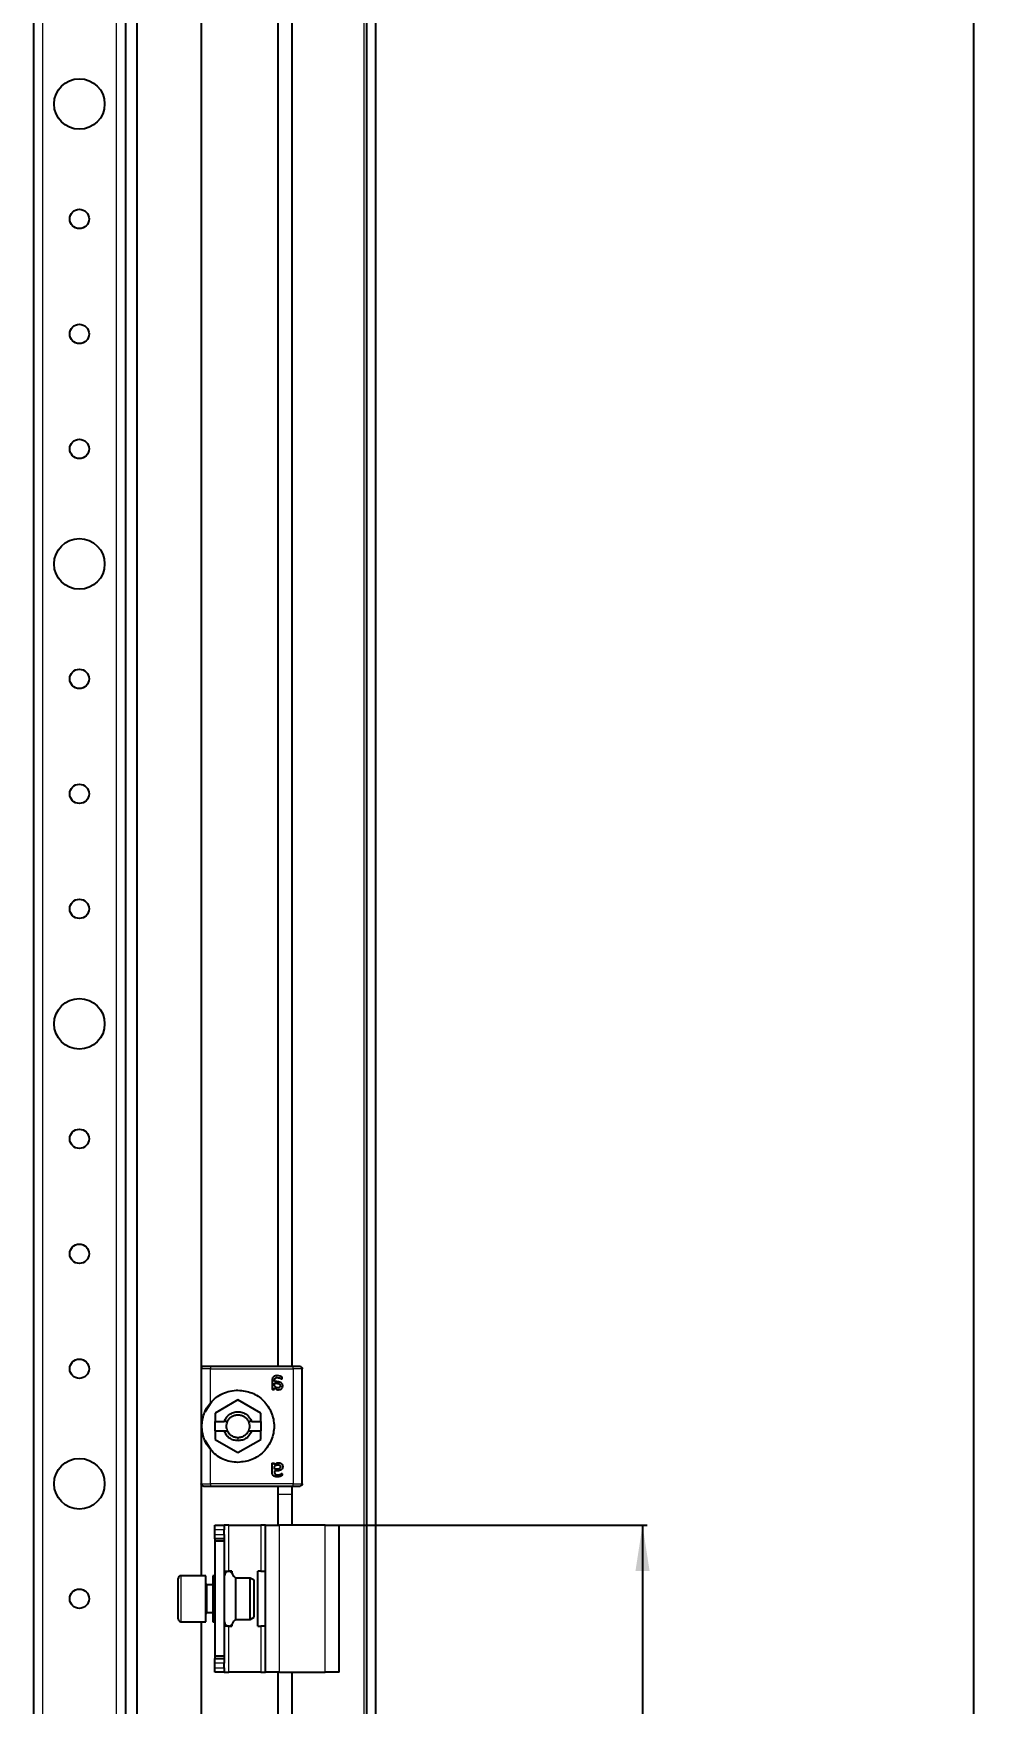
# Model space of a CAD drawing. Header units: millimetres. Extents: x -847 to 1903, y -1228 to 1043.
# Drawn here: x 1697.2 to 1903.3, y 139.3 to 502.4 of the extents above; entities that cross this region are included whole.
import ezdxf

# ---------------------------------------------------------------- set-up
doc = ezdxf.new("R2010")
doc.units = ezdxf.units.MM
doc.layers.add('FORMAT', color=7, linetype='Continuous')
doc.styles.add('SLDTEXTSTYLE0', font='TXT', dxfattribs={"width": 0.75})
doc.dimstyles.new('SLDDIMSTYLE0', dxfattribs={"dimtxt": 20, "dimasz": 10, "dimexe": 0, "dimexo": 0.0625, "dimgap": 5, "dimtad": 2, "dimdec": 1, "dimrnd": 1e-09, "dimzin": 12, "dimdsep": 46, "dimtxsty": 'SLDTEXTSTYLE0', "dimsah": 1, "dimcen": 0.09, "dimadec": 0, "dimazin": 3, "dimtfac": 1, "dimtofl": 0, "dimtmove": 0, "dimatfit": 3, "dimfxl": 0, "dimfrac": 2, "dimtolj": 1, "dimtzin": 12, "dimarcsym": 0})

# ---------------------------------------------------------------- blocks, each defined once
blk = doc.blocks.new('_D_5')
at = {"layer": 'FORMAT'}
for p, q in [((1763.72, 753.1), (1902.71, 753.1)), ((1901.71, 753.1), (1901.71, -978.9)), ((1763.72, -978.9), (1902.71, -978.9))]:
    blk.add_line(p, q, dxfattribs=at)
for points in [[(1901.71, 753.1), (1900.17, 743.1), (1903.25, 743.1)], [(1901.71, -978.9), (1903.25, -968.9), (1900.17, -968.9)]]:
    blk.add_solid(points, dxfattribs=at)
at = {"layer": 'FORMAT', "insert": (1875.93, -142.46), "char_height": 20, "attachment_point": 1, "rotation": 90, "style": 'SLDTEXTSTYLE0'}
blk.add_mtext('1732', dxfattribs=at)
blk = doc.blocks.new('_D_8')
at = {"layer": 'FORMAT'}
for p, q in [((1760.72, 178.1), (1830.71, 178.1)), ((1829.71, 178.1), (1829.71, -403.9)), ((1760.72, -403.9), (1830.71, -403.9))]:
    blk.add_line(p, q, dxfattribs=at)
for points in [[(1829.71, 178.1), (1828.17, 168.1), (1831.25, 168.1)], [(1829.71, -403.9), (1831.25, -393.9), (1828.17, -393.9)]]:
    blk.add_solid(points, dxfattribs=at)
at = {"layer": 'FORMAT', "insert": (1803.93, -135.07), "char_height": 20, "attachment_point": 1, "rotation": 90, "style": 'SLDTEXTSTYLE0'}
blk.add_mtext('582', dxfattribs=at)

msp = doc.modelspace()

# ---------------------------------------------------------------- linework, layer by layer
at = {"color": 7, "linetype": 'Continuous', "lineweight": 25}
for p, q in [((1769.71, -1090.4), (1769.71, 864.6)), ((1771.71, -1090.4), (1771.71, 864.6)), ((1719.71, 831.6), (1719.71, -1057.4)), ((1697.21, 804.6), (1697.21, -1030.4)), ((1717.21, 804.6), (1717.21, -1030.4)), ((1733.71, 732.1), (1733.71, 212.27)), ((1750.41, 721.1), (1750.41, 212.6)), ((1753.41, 721.1), (1753.41, 212.6)), ((1733.71, 212.1), (1733.71, 187.1)), ((1753.71, 212.6), (1735.71, 212.6)), ((1754.31, 212.6), (1754.06, 212.6)), ((1755.71, 187.1), (1755.71, 212.1)), ((1749.15, 209.56), (1749.15, 207.69)), ((1749.61, 207.69), (1749.61, 207.97)), ((1749.68, 209.3), (1749.68, 209.52)), ((1750.06, 209.3), (1749.68, 209.3)), ((1749.68, 208.95), (1750.11, 208.95)), ((1749.68, 208.36), (1749.68, 208.95)), ((1734.54, 202.72), (1736.05, 204.98)), ((1741.71, 205.31), (1736.76, 202.46)), ((1746.66, 202.46), (1741.71, 205.31)), ((1736.76, 202.46), (1736.76, 200.6)), ((1736.76, 198.6), (1736.76, 200.6)), ((1736.76, 200.6), (1738.72, 200.6)), ((1739.42, 200.6), (1738.72, 200.6)), ((1744.7, 200.6), (1744, 200.6)), ((1744.7, 200.6), (1746.66, 200.6)), ((1746.66, 200.6), (1746.66, 202.46)), ((1746.66, 200.6), (1746.66, 198.6)), ((1736.05, 194.21), (1734.54, 196.47)), ((1736.76, 198.6), (1736.76, 196.74)), ((1736.76, 198.6), (1738.72, 198.6)), ((1736.76, 196.74), (1741.71, 193.88)), ((1738.72, 198.6), (1739.42, 198.6)), ((1741.71, 193.88), (1746.66, 196.74)), ((1744, 198.6), (1744.7, 198.6)), ((1744.7, 198.6), (1746.66, 198.6)), ((1746.66, 196.74), (1746.66, 198.6)), ((1749.15, 189.64), (1749.15, 191.51)), ((1749.61, 191.5), (1749.61, 191.23)), ((1749.68, 190.24), (1749.68, 190.83)), ((1750.11, 190.24), (1749.68, 190.24)), ((1750.06, 189.89), (1749.68, 189.89)), ((1749.68, 189.89), (1749.68, 189.67)), ((1733.71, 186.92), (1733.71, 167.1)), ((1735.71, 186.6), (1753.71, 186.6)), ((1750.41, 186.67), (1750.41, 184.8)), ((1753.41, 186.67), (1753.41, 184.8)), ((1754.06, 186.6), (1754.31, 186.6)), ((1750.41, 184.8), (1750.41, 178.1)), ((1753.41, 184.8), (1753.41, 178.1)), ((1736.71, 178.1), (1738.71, 178.1)), ((1736.71, 177.1), (1736.71, 178.1)), ((1738.71, 178.1), (1738.71, 177.1)), ((1739.71, 178.1), (1738.71, 178.1)), ((1739.71, 178.1), (1746.71, 178.1)), ((1747.71, 178.1), (1746.71, 178.1)), ((1747.71, 178.1), (1750.71, 178.1)), ((1747.71, 146.1), (1747.71, 178.1)), ((1760.71, 178.1), (1750.71, 178.1)), ((1760.71, 178.1), (1763.71, 178.1)), ((1763.71, 146.1), (1763.71, 178.1)), ((1736.71, 176.1), (1736.71, 177.1)), ((1736.71, 175.1), (1736.71, 176.1)), ((1738.71, 175.1), (1736.71, 175.1)), ((1736.71, 175.1), (1736.71, 174.6)), ((1738.71, 174.6), (1736.71, 174.6)), ((1736.71, 174.6), (1736.71, 149.6)), ((1738.71, 176.1), (1738.71, 177.1)), ((1738.71, 176.1), (1738.71, 175.1)), ((1738.71, 175.1), (1738.71, 174.6)), ((1738.71, 174.6), (1738.71, 149.6)), ((1734.71, 167.1), (1729.31, 167.1)), ((1734.71, 159.54), (1734.71, 167.1)), ((1736.71, 167.1), (1736.21, 167.1)), ((1736.21, 167.1), (1736.21, 165.89)), ((1738.71, 168.1), (1739.71, 168.1)), ((1740.41, 168.1), (1739.71, 168.1)), ((1740.41, 168.1), (1740.41, 167.65)), ((1746.01, 156.1), (1746.01, 168.1)), ((1746.71, 168.1), (1746.01, 168.1)), ((1746.71, 168.1), (1747.71, 168.1)), ((1728.71, 159.85), (1728.71, 166.5)), ((1736.21, 165.1), (1734.96, 165.1)), ((1736.21, 165.89), (1736.21, 157.1)), ((1744.34, 166.6), (1741.21, 166.6)), ((1741.21, 157.6), (1741.21, 166.6)), ((1745.21, 166.1), (1744.34, 166.6)), ((1744.34, 157.6), (1744.34, 166.6)), ((1745.21, 158.1), (1745.21, 166.1)), ((1728.71, 157.7), (1728.71, 159.85)), ((1729.31, 157.1), (1734.71, 157.1)), ((1733.71, 157.1), (1733.71, -382.9)), ((1734.71, 157.1), (1734.71, 159.54)), ((1734.96, 159.1), (1736.21, 159.1)), ((1736.21, 157.1), (1736.71, 157.1)), ((1740.41, 156.55), (1740.41, 156.1)), ((1741.21, 157.6), (1744.34, 157.6)), ((1744.34, 157.6), (1745.21, 158.1)), ((1739.71, 156.1), (1738.71, 156.1)), ((1739.71, 156.1), (1740.41, 156.1)), ((1746.01, 156.1), (1746.71, 156.1)), ((1747.71, 156.1), (1746.71, 156.1)), ((1738.71, 149.6), (1736.71, 149.6)), ((1736.71, 149.6), (1736.71, 149.1)), ((1736.71, 148.1), (1736.71, 149.1)), ((1736.71, 149.1), (1738.71, 149.1)), ((1738.71, 149.6), (1738.71, 149.1)), ((1738.71, 149.1), (1738.71, 148.1)), ((1736.71, 147.1), (1736.71, 148.1)), ((1736.71, 146.1), (1736.71, 147.1)), ((1738.71, 146.1), (1736.71, 146.1)), ((1738.71, 147.1), (1738.71, 148.1)), ((1738.71, 147.1), (1738.71, 146.1)), ((1738.71, 146.1), (1739.71, 146.1)), ((1746.71, 146.1), (1739.71, 146.1)), ((1746.71, 146.1), (1747.71, 146.1)), ((1750.71, 146.1), (1747.71, 146.1)), ((1750.41, 146.1), (1750.41, 24.3)), ((1750.71, 146.1), (1760.71, 146.1)), ((1753.41, 146.1), (1753.41, 24.3)), ((1763.71, 146.1), (1760.71, 146.1))]:
    msp.add_line(p, q, dxfattribs=at)
at = {"color": 8, "linetype": 'Continuous', "lineweight": 18}
for p, q in [((1769.11, 862), (1769.11, -1087.8)), ((1699.21, 804.6), (1699.21, -1030.4)), ((1715.21, 804.6), (1715.21, -1030.4)), ((1735.71, 204.66), (1735.71, 212.1)), ((1735.71, 212.1), (1753.71, 212.1)), ((1753.71, 212.1), (1753.71, 187.1)), ((1741.71, 197.1), (1741.71, 196.45)), ((1735.71, 187.1), (1735.71, 194.54)), ((1753.71, 187.1), (1735.71, 187.1)), ((1750.41, 184.8), (1753.41, 184.8)), ((1739.71, 168.1), (1739.71, 178.1)), ((1746.71, 178.1), (1746.71, 168.1)), ((1750.71, 146.1), (1750.71, 178.1)), ((1760.71, 146.1), (1760.71, 178.1)), ((1738.71, 177.1), (1736.71, 177.1)), ((1736.71, 176.1), (1738.71, 176.1)), ((1729.31, 167.1), (1729.31, 159.54)), ((1734.96, 165.1), (1734.96, 159.1)), ((1729.31, 159.54), (1729.31, 157.1)), ((1739.71, 146.1), (1739.71, 156.1)), ((1746.71, 156.1), (1746.71, 146.1)), ((1738.71, 148.1), (1736.71, 148.1)), ((1736.71, 147.1), (1738.71, 147.1))]:
    msp.add_line(p, q, dxfattribs=at)
at = {"color": 7, "linetype": 'Continuous', "lineweight": 25}
for centre, radius in [((1707.21, 487.1), 5.5), ((1707.21, 462.1), 2.1), ((1707.21, 437.1), 2.1), ((1707.21, 412.1), 2.1), ((1707.21, 387.1), 5.5), ((1707.21, 362.1), 2.1), ((1707.21, 337.1), 2.1), ((1707.21, 312.1), 2.1), ((1707.21, 287.1), 5.5), ((1707.21, 262.1), 2.1), ((1707.21, 237.1), 2.1), ((1707.21, 212.1), 2.1), ((1707.21, 187.1), 5.5), ((1707.21, 162.1), 2.1)]:
    msp.add_circle(centre, radius, dxfattribs=at)
for centre, radius, start, end in [((1729.31, 166.5), 0.6, 90, 180), ((1734.96, 165.35), 0.25, 180, 270), ((1729.31, 157.7), 0.6, 180, 270), ((1734.96, 158.85), 0.25, 90, 180)]:
    msp.add_arc(centre, radius, start, end, dxfattribs=at)
for points in [[(1734.21, 212.6), (1734.14, 212.59), (1734.01, 212.57), (1733.85, 212.46), (1733.73, 212.29), (1733.72, 212.16), (1733.71, 212.1)], [(1735.71, 212.6), (1735.51, 212.6), (1735.12, 212.6), (1734.62, 212.6), (1734.28, 212.6), (1734.23, 212.6), (1734.21, 212.6)], [(1755.21, 212.6), (1755.19, 212.6), (1755.14, 212.6), (1754.79, 212.6), (1754.3, 212.6), (1753.9, 212.6), (1753.71, 212.6)], [(1755.21, 212.6), (1755.27, 212.59), (1755.4, 212.57), (1755.57, 212.46), (1755.69, 212.29), (1755.7, 212.16), (1755.71, 212.1)], [(1735.71, 204.66), (1736.1, 205.07), (1736.89, 205.9), (1738.38, 206.77), (1740, 207.34), (1741.14, 207.41), (1741.71, 207.45)], [(1741.71, 207.45), (1742.74, 207.33), (1744.79, 207.09), (1747.4, 205.28), (1749.15, 202.68), (1749.76, 199.6), (1749.15, 196.51), (1747.4, 193.92), (1744.79, 192.1), (1742.74, 191.87), (1741.71, 191.75)], [(1738.72, 200.6), (1738.85, 200.9), (1739.12, 201.5), (1739.84, 202.19), (1740.72, 202.64), (1741.71, 202.8), (1742.69, 202.64), (1743.58, 202.19), (1744.3, 201.5), (1744.56, 200.9), (1744.7, 200.6)], [(1739.42, 198.6), (1739.36, 198.76), (1739.24, 199.08), (1739.19, 199.6), (1739.24, 200.11), (1739.36, 200.44), (1739.42, 200.6)], [(1739.42, 200.6), (1739.53, 200.81), (1739.76, 201.24), (1740.32, 201.71), (1740.98, 202.04), (1741.47, 202.08), (1741.71, 202.1)], [(1741.71, 202.1), (1741.95, 202.08), (1742.43, 202.04), (1743.09, 201.71), (1743.65, 201.24), (1743.88, 200.81), (1744, 200.6)], [(1744, 200.6), (1744.06, 200.44), (1744.18, 200.11), (1744.22, 199.6), (1744.18, 199.08), (1744.06, 198.76), (1744, 198.6)], [(1741.71, 196.45), (1741.38, 196.48), (1740.72, 196.54), (1739.84, 197), (1739.12, 197.69), (1738.85, 198.3), (1738.72, 198.6)], [(1741.71, 197.1), (1741.47, 197.12), (1740.98, 197.16), (1740.32, 197.48), (1739.76, 197.96), (1739.53, 198.38), (1739.42, 198.6)], [(1744.7, 198.6), (1744.56, 198.3), (1744.3, 197.69), (1743.58, 197), (1742.69, 196.54), (1742.04, 196.48), (1741.71, 196.45)], [(1744, 198.6), (1743.88, 198.38), (1743.65, 197.96), (1743.09, 197.48), (1742.43, 197.16), (1741.95, 197.12), (1741.71, 197.1)], [(1741.71, 191.75), (1741.14, 191.78), (1740, 191.85), (1738.38, 192.43), (1736.89, 193.3), (1736.1, 194.12), (1735.71, 194.54)], [(1734.21, 186.6), (1734.14, 186.6), (1734.01, 186.62), (1733.85, 186.74), (1733.73, 186.9), (1733.72, 187.03), (1733.71, 187.1)], [(1734.21, 186.6), (1734.23, 186.6), (1734.28, 186.6), (1734.62, 186.6), (1735.12, 186.6), (1735.51, 186.6), (1735.71, 186.6)], [(1753.71, 186.6), (1753.9, 186.6), (1754.3, 186.6), (1754.79, 186.6), (1755.14, 186.6), (1755.19, 186.6), (1755.21, 186.6)], [(1755.71, 187.1), (1755.7, 187.03), (1755.69, 186.9), (1755.57, 186.74), (1755.4, 186.62), (1755.27, 186.6), (1755.21, 186.6)]]:
    msp.add_open_spline(points, degree=3, dxfattribs=at)
at = {"color": 8, "linetype": 'Continuous', "lineweight": 18}
for points in [[(1735.71, 212.1), (1735.45, 212.1), (1734.92, 212.1), (1734.26, 212.1), (1733.8, 212.1), (1733.74, 212.1), (1733.71, 212.1)], [(1735.71, 212.6), (1735.71, 212.59), (1735.71, 212.57), (1735.71, 212.46), (1735.71, 212.29), (1735.71, 212.16), (1735.71, 212.1)], [(1753.71, 212.1), (1753.71, 212.16), (1753.71, 212.29), (1753.71, 212.46), (1753.71, 212.57), (1753.71, 212.59), (1753.71, 212.6)], [(1755.71, 212.1), (1755.68, 212.1), (1755.62, 212.1), (1755.16, 212.1), (1754.49, 212.1), (1753.97, 212.1), (1753.71, 212.1)], [(1733.71, 187.1), (1733.74, 187.1), (1733.8, 187.1), (1734.26, 187.1), (1734.92, 187.1), (1735.45, 187.1), (1735.71, 187.1)], [(1735.71, 187.1), (1735.71, 187.03), (1735.71, 186.9), (1735.71, 186.74), (1735.71, 186.62), (1735.71, 186.6), (1735.71, 186.6)], [(1753.71, 186.6), (1753.71, 186.6), (1753.71, 186.62), (1753.71, 186.74), (1753.71, 186.9), (1753.71, 187.03), (1753.71, 187.1)], [(1753.71, 187.1), (1753.97, 187.1), (1754.49, 187.1), (1755.16, 187.1), (1755.62, 187.1), (1755.68, 187.1), (1755.71, 187.1)]]:
    msp.add_open_spline(points, degree=3, dxfattribs=at)
at = {"color": 7, "linetype": 'Continuous', "lineweight": 25}
for points, knots in [([(1750.26, 210.6), (1750.11, 210.59), (1749.89, 210.58), (1749.61, 210.49), (1749.42, 210.37), (1749.28, 210.2), (1749.17, 209.93), (1749.16, 209.7), (1749.15, 209.56)], [0, 0, 0, 0, 0.250089, 0.382495, 0.500259, 0.622163, 0.750133, 1, 1, 1, 1]), ([(1749.15, 207.69), (1749.15, 207.68), (1749.15, 207.66), (1749.17, 207.64), (1749.19, 207.62), (1749.27, 207.6), (1749.33, 207.6), (1749.38, 207.6)], [0, 0, 0, 0, 0.124881, 0.183376, 0.250934, 0.500336, 1, 1, 1, 1]), ([(1749.38, 207.6), (1749.42, 207.6), (1749.49, 207.6), (1749.57, 207.62), (1749.59, 207.64), (1749.61, 207.66), (1749.61, 207.68), (1749.61, 207.69)], [0, 0, 0, 0, 0.499718, 0.749437, 0.810587, 0.875078, 1, 1, 1, 1]), ([(1749.61, 207.97), (1749.73, 207.86), (1749.92, 207.68), (1750.19, 207.57), (1750.36, 207.54), (1750.44, 207.54), (1750.48, 207.54)], [0, 0, 0, 0, 0.499113, 0.749325, 0.874665, 1, 1, 1, 1]), ([(1749.68, 209.52), (1749.68, 209.61), (1749.69, 209.75), (1749.75, 209.92), (1749.82, 210.03), (1749.93, 210.11), (1750.05, 210.16), (1750.18, 210.18), (1750.27, 210.18), (1750.32, 210.19)], [0, 0, 0, 0, 0.250023, 0.382539, 0.499802, 0.620838, 0.749652, 0.874777, 1, 1, 1, 1]), ([(1750.4, 207.95), (1750.33, 207.96), (1750.19, 207.97), (1749.93, 208.1), (1749.78, 208.26), (1749.68, 208.36)], [0, 0, 0, 0, 0.249939, 0.499864, 1, 1, 1, 1]), ([(1751.44, 208.38), (1751.44, 208.46), (1751.43, 208.62), (1751.34, 208.83), (1751.18, 209.01), (1750.91, 209.18), (1750.53, 209.29), (1750.22, 209.3), (1750.06, 209.3)], [0, 0, 0, 0, 0.125049, 0.249886, 0.370856, 0.49982, 0.749609, 1, 1, 1, 1]), ([(1750.11, 208.95), (1750.21, 208.95), (1750.39, 208.94), (1750.61, 208.88), (1750.76, 208.79), (1750.85, 208.68), (1750.91, 208.56), (1750.91, 208.47), (1750.91, 208.42)], [0, 0, 0, 0, 0.279652, 0.500248, 0.629485, 0.750186, 0.875763, 1, 1, 1, 1]), ([(1751.33, 210.1), (1751.33, 210.16), (1751.33, 210.24), (1751.26, 210.33), (1751.12, 210.42), (1750.8, 210.55), (1750.48, 210.58), (1750.26, 210.6)], [0, 0, 0, 0, 0.124693, 0.187182, 0.249773, 0.500039, 1, 1, 1, 1]), ([(1750.32, 210.19), (1750.48, 210.17), (1750.72, 210.14), (1750.97, 210.02), (1751.1, 209.95), (1751.17, 209.9), (1751.21, 209.89), (1751.22, 209.89)], [0, 0, 0, 0, 0.4987, 0.749508, 0.874949, 0.946783, 1, 1, 1, 1]), ([(1750.91, 208.42), (1750.91, 208.35), (1750.9, 208.26), (1750.84, 208.14), (1750.77, 208.07), (1750.69, 208.01), (1750.6, 207.97), (1750.5, 207.95), (1750.43, 207.95), (1750.4, 207.95)], [0, 0, 0, 0, 0.249168, 0.373635, 0.49939, 0.619394, 0.749656, 0.87477, 1, 1, 1, 1]), ([(1750.48, 207.54), (1750.6, 207.55), (1750.79, 207.56), (1751.01, 207.64), (1751.17, 207.74), (1751.29, 207.87), (1751.42, 208.08), (1751.43, 208.26), (1751.44, 208.38)], [0, 0, 0, 0, 0.25007, 0.379181, 0.500499, 0.62417, 0.750842, 1, 1, 1, 1]), ([(1751.22, 209.89), (1751.24, 209.89), (1751.25, 209.89), (1751.27, 209.91), (1751.28, 209.92), (1751.3, 209.94), (1751.32, 209.98), (1751.32, 210.02), (1751.32, 210.07), (1751.33, 210.09), (1751.33, 210.1)], [0, 0, 0, 0, 0.128825, 0.180169, 0.243397, 0.36986, 0.499864, 0.749649, 0.843476, 1, 1, 1, 1]), ([(1735.71, 194.54), (1735.42, 194.91), (1734.85, 195.67), (1734.29, 196.92), (1733.94, 198.19), (1733.82, 199.6), (1733.94, 201), (1734.29, 202.28), (1734.85, 203.53), (1735.42, 204.28), (1735.71, 204.66)], [0, 0, 0, 0, 0.125762, 0.25037, 0.375307, 0.500139, 0.62481, 0.749763, 0.874888, 1, 1, 1, 1]), ([(1749.15, 191.51), (1749.15, 191.52), (1749.15, 191.53), (1749.17, 191.55), (1749.19, 191.57), (1749.27, 191.6), (1749.33, 191.6), (1749.38, 191.6)], [0, 0, 0, 0, 0.124884, 0.186377, 0.250914, 0.500322, 1, 1, 1, 1]), ([(1750.26, 188.6), (1750.19, 188.6), (1750.04, 188.6), (1749.82, 188.64), (1749.61, 188.71), (1749.42, 188.83), (1749.28, 189), (1749.17, 189.27), (1749.16, 189.49), (1749.15, 189.64)], [0, 0, 0, 0, 0.125255, 0.250437, 0.383066, 0.500493, 0.622629, 0.75025, 1, 1, 1, 1]), ([(1749.38, 191.6), (1749.42, 191.6), (1749.48, 191.6), (1749.55, 191.58), (1749.58, 191.57), (1749.59, 191.55), (1749.61, 191.53), (1749.61, 191.52), (1749.61, 191.5)], [0, 0, 0, 0, 0.499162, 0.644242, 0.749698, 0.813605, 0.875217, 1, 1, 1, 1]), ([(1749.61, 191.23), (1749.73, 191.34), (1749.92, 191.51), (1750.23, 191.64), (1750.4, 191.65), (1750.48, 191.66)], [0, 0, 0, 0, 0.499364, 0.749701, 1, 1, 1, 1]), ([(1749.68, 190.83), (1749.78, 190.94), (1749.93, 191.09), (1750.15, 191.21), (1750.29, 191.24), (1750.36, 191.24), (1750.4, 191.24)], [0, 0, 0, 0, 0.499765, 0.749504, 0.874771, 1, 1, 1, 1]), ([(1749.68, 189.67), (1749.68, 189.63), (1749.68, 189.54), (1749.7, 189.4), (1749.75, 189.28), (1749.82, 189.17), (1749.93, 189.09), (1750.09, 189.02), (1750.23, 189.01), (1750.32, 189.01)], [0, 0, 0, 0, 0.125295, 0.250514, 0.383518, 0.50035, 0.621938, 0.750243, 1, 1, 1, 1]), ([(1751.44, 190.81), (1751.44, 190.77), (1751.44, 190.69), (1751.41, 190.54), (1751.34, 190.36), (1751.18, 190.18), (1750.91, 190.01), (1750.53, 189.91), (1750.22, 189.9), (1750.06, 189.89)], [0, 0, 0, 0, 0.062637, 0.125278, 0.250072, 0.374841, 0.499994, 0.749696, 1, 1, 1, 1]), ([(1750.91, 190.77), (1750.91, 190.73), (1750.91, 190.64), (1750.85, 190.51), (1750.76, 190.41), (1750.61, 190.32), (1750.39, 190.25), (1750.21, 190.25), (1750.11, 190.24)], [0, 0, 0, 0, 0.1244465, 0.2497948, 0.3699999, 0.4997343, 0.7199319, 1, 1, 1, 1]), ([(1751.33, 189.09), (1751.33, 189.07), (1751.32, 189.01), (1751.31, 188.93), (1751.26, 188.87), (1751.12, 188.78), (1750.8, 188.65), (1750.48, 188.62), (1750.26, 188.6)], [0, 0, 0, 0, 0.062686, 0.125173, 0.187628, 0.250185, 0.500314, 1, 1, 1, 1]), ([(1750.32, 189.01), (1750.48, 189.02), (1750.79, 189.05), (1751.05, 189.26), (1751.21, 189.3), (1751.22, 189.3)], [0, 0, 0, 0, 0.498852, 0.946609, 1, 1, 1, 1]), ([(1750.4, 191.24), (1750.47, 191.24), (1750.57, 191.23), (1750.69, 191.19), (1750.77, 191.13), (1750.84, 191.06), (1750.88, 190.97), (1750.91, 190.87), (1750.91, 190.81), (1750.91, 190.77)], [0, 0, 0, 0, 0.249623, 0.37714, 0.499734, 0.62273, 0.749812, 0.874876, 1, 1, 1, 1]), ([(1750.48, 191.66), (1750.6, 191.65), (1750.79, 191.64), (1751.01, 191.55), (1751.17, 191.46), (1751.29, 191.33), (1751.42, 191.12), (1751.43, 190.93), (1751.44, 190.81)], [0, 0, 0, 0, 0.25007, 0.379559, 0.500499, 0.624556, 0.750843, 1, 1, 1, 1]), ([(1751.22, 189.3), (1751.24, 189.3), (1751.25, 189.3), (1751.27, 189.29), (1751.28, 189.28), (1751.3, 189.25), (1751.32, 189.19), (1751.33, 189.14), (1751.33, 189.09)], [0, 0, 0, 0, 0.13107, 0.182437, 0.243796, 0.371388, 0.500442, 1, 1, 1, 1]), ([(1741.21, 166.6), (1741.03, 166.75), (1740.69, 167.06), (1740.49, 167.63), (1740.13, 167.93), (1739.79, 168.06), (1739.43, 168.03), (1739.08, 167.84), (1738.83, 167.48), (1738.75, 167.18), (1738.71, 167.03)], [0, 0, 0, 0, 0.185676, 0.371025, 0.466937, 0.562172, 0.656347, 0.751553, 0.873842, 1, 1, 1, 1]), ([(1738.71, 157.16), (1738.75, 157.01), (1738.83, 156.72), (1739.08, 156.36), (1739.43, 156.17), (1739.79, 156.13), (1740.13, 156.26), (1740.49, 156.57), (1740.69, 157.14), (1741.03, 157.44), (1741.21, 157.6)], [0, 0, 0, 0, 0.126158, 0.248447, 0.343653, 0.437828, 0.533063, 0.628975, 0.814324, 1, 1, 1, 1])]:
    msp.add_open_spline(points, degree=3, knots=knots, dxfattribs=at)

# ---------------------------------------------------------------- dimensions: what is measured, and where the dimension line sits
at = {"layer": 'FORMAT'}
for base, p1, p2, picture, middle in [((1901.71, -978.9), (1763.71, 753.1), (1763.71, -978.9), '_D_5', (1901.71, -112.9)), ((1829.71, -403.9), (1760.71, 178.1), (1760.71, -403.9), '_D_8', (1829.71, -112.9))]:
    dim = msp.add_linear_dim(base=base, p1=p1, p2=p2, angle=90, dimstyle='SLDDIMSTYLE0', dxfattribs=at)
    dim.commit()
    dim.dimension.update_dxf_attribs({"geometry": picture, "text_midpoint": middle, "dimtype": 160})

doc.saveas('drawing.dxf')
